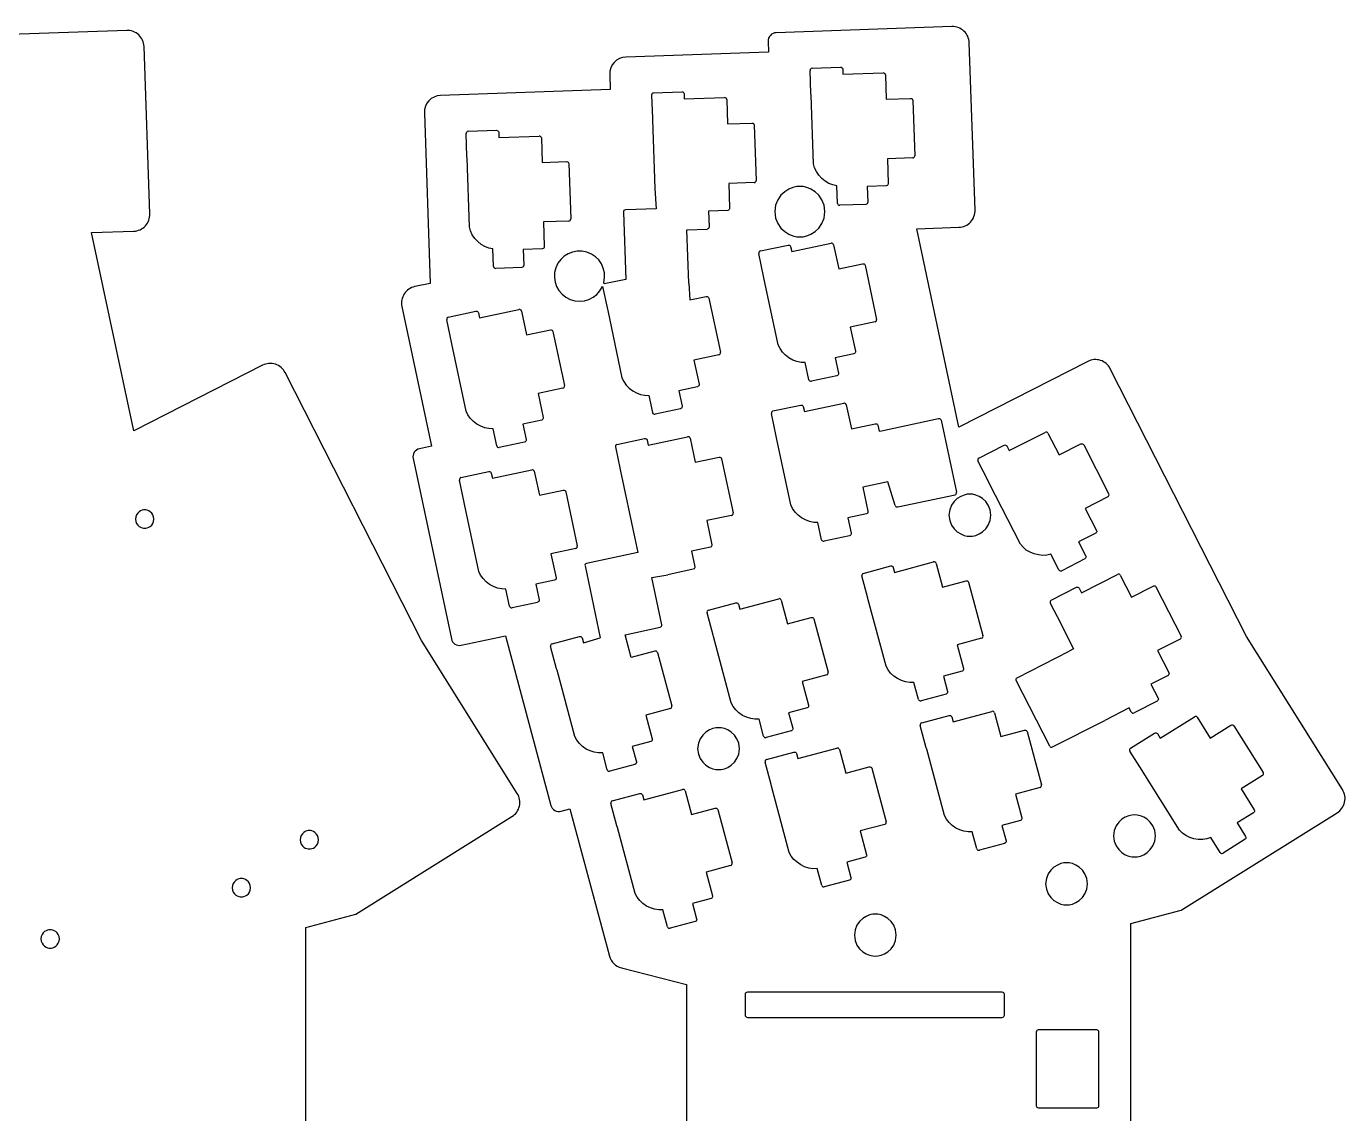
# Model space of a CAD drawing. Extents: x 4 to 881, y 8 to 715.
# Drawn here: x 434.7 to 881.4, y 346.5 to 714.7 of the extents above; entities that cross this region are included whole.
import ezdxf

# ---------------------------------------------------------------- set-up
doc = ezdxf.new("R2010")
doc.units = 0
doc.layers.add('Layer_1', color=7, linetype='CONTINUOUS')

msp = doc.modelspace()

# ---------------------------------------------------------------- linework, layer by layer
at = {"layer": 'Layer_1', "color": 7}
for points in [[(468.641001, 713.343472), (409.149717, 711.264685)], [(748.074702, 714.650244), (688.583418, 712.571457)], [(476.483332, 651.216543), (474.504707, 707.874165)], [(685.849411, 709.638591), (685.976658, 705.996468), (637.67539, 704.30974)], [(755.917033, 652.523315), (753.938408, 709.180937)], [(632.207435, 698.447409), (632.386471, 693.318458), (574.910795, 691.311387)], [(701.196973, 668.178241), (700.385766, 691.408162), (700.365923, 691.974751), (700.09289, 699.793611)], [(700.747123, 700.55392), (710.350719, 700.889287)], [(711.111019, 700.235107), (711.172361, 698.478704), (724.798701, 698.954528)], [(725.558995, 698.300348), (725.848855, 689.99991), (734.092645, 690.287769)], [(647.035126, 692.20192), (656.638722, 692.537287)], [(646.380947, 691.441611), (646.65398, 683.622751), (646.673822, 683.056162), (647.48503, 659.826241)], [(657.399022, 691.883107), (657.460363, 690.126704), (671.086701, 690.602528)], [(671.846995, 689.948348), (672.136855, 681.64791), (680.380648, 681.935769)], [(734.852948, 689.633589), (735.506858, 670.908005)], [(569.442815, 685.447724), (571.460069, 627.68071)], [(584.251128, 679.16992), (593.854722, 679.505287)], [(681.140951, 681.281589), (681.794861, 662.556005)], [(584.700978, 646.794241), (583.88977, 670.024162), (583.869984, 670.590751), (583.596946, 678.409611)], [(594.615022, 678.851107), (594.676363, 677.094704), (608.302704, 677.570528)], [(609.062998, 676.916348), (609.352858, 668.61591), (617.596651, 668.903769)], [(734.852679, 670.147696), (726.240609, 669.846969), (726.531457, 661.518184)], [(618.356954, 668.249589), (619.010864, 649.524005)], [(681.140682, 661.795696), (672.528609, 661.494969), (672.819457, 653.166184)], [(647.484979, 659.826241), (647.907364, 652.948342), (637.503945, 652.592055)], [(709.352008, 654.763337), (709.144257, 660.712465)], [(725.877278, 660.757876), (719.389894, 660.531387), (719.576867, 655.177167)], [(672.165278, 652.405876), (665.677894, 652.179387), (665.864867, 646.825167)], [(718.894358, 654.415838), (710.112308, 654.109157)], [(618.356684, 648.763696), (609.744611, 648.462969), (610.03546, 640.134198)], [(636.849765, 651.831746), (637.638126, 628.973243), (630.291759, 627.513469), (630.214203, 628.000546)], [(514.671111, 599.950276), (471.044018, 577.721083), (456.774307, 644.854805), (471.015281, 645.352087)], [(658.96524, 627.700706), (658.34922, 645.821334), (665.21069, 646.06483)], [(794.104812, 601.257047), (750.477719, 579.027855), (736.208008, 646.161576), (750.448981, 646.658858)], [(592.856011, 633.379351), (592.64826, 639.328479)], [(609.381281, 639.37389), (602.893896, 639.147345), (603.08087, 633.793124)], [(683.214769, 638.652813), (692.61423, 640.650728)], [(693.476578, 640.138507), (693.841978, 638.419436), (707.178674, 641.254252)], [(708.041021, 640.742031), (709.767836, 632.618022), (717.836397, 634.333039)], [(689.279769, 606.847124), (684.447049, 629.583279), (684.329185, 630.13782), (682.702563, 637.790457)], [(602.398361, 633.031852), (593.616311, 632.725172)], [(718.698745, 633.820819), (722.59439, 615.493276)], [(571.460069, 627.68071), (566.205443, 626.563806)], [(629.734765, 626.63648), (629.779723, 626.65037), (631.406344, 618.997725), (631.524209, 618.443184), (636.356928, 595.707029)], [(658.965243, 627.700711), (659.343838, 622.058519), (664.913563, 623.192882)], [(665.77591, 622.680661), (669.671555, 604.353118)], [(561.838751, 619.839567), (571.88727, 572.565124), (567.793376, 571.694939)], [(577.510837, 616.230765), (586.910297, 618.22868)], [(587.772645, 617.71646), (588.138045, 615.997389), (601.47474, 618.832205)], [(602.337087, 618.319984), (604.063902, 610.195975), (612.132463, 611.910992)], [(583.575836, 584.425077), (578.743117, 607.161231), (578.625244, 607.715773), (576.998622, 615.368409)], [(722.082172, 614.63092), (713.653157, 612.839282), (715.385866, 604.687521)], [(612.99481, 611.398772), (616.890455, 593.071228)], [(669.159337, 603.490762), (660.730326, 601.699124), (662.463031, 593.547364)], [(714.873648, 603.825194), (708.524161, 602.475562), (709.638046, 597.235153)], [(699.640379, 595.052107), (698.40273, 600.874781)], [(880.347773, 456.246496), (847.882037, 508.091162), (801.731392, 598.776987)], [(600.914072, 454.939724), (568.448337, 506.78439), (522.297692, 597.470216)], [(709.098103, 596.366901), (700.502726, 594.539915)], [(616.378238, 592.208872), (607.949223, 590.417235), (609.681932, 582.265474)], [(645.479889, 589.734686), (646.717538, 583.912012)], [(661.950814, 592.685036), (655.601329, 591.335405), (656.715214, 586.094995)], [(656.175271, 585.226743), (647.579894, 583.399757)], [(687.495084, 584.482734), (696.894545, 586.480649)], [(697.756893, 585.968428), (698.122293, 584.249357), (711.458989, 587.084173)], [(712.321336, 586.571953), (714.048151, 578.447943), (722.116712, 580.162961)], [(609.169714, 581.403146), (602.820227, 580.053515), (603.934112, 574.813106)], [(693.560083, 552.677049), (688.727364, 575.4132), (688.6095, 575.967742), (686.982878, 583.620378)], [(724.187568, 577.740274), (743.596478, 581.865761)], [(744.458825, 581.35354), (749.645158, 556.953763)], [(593.936444, 572.63006), (592.698796, 578.452734)], [(722.979062, 579.650751), (723.397768, 577.593213), (724.187571, 577.740274)], [(766.70585, 572.608715), (767.503729, 571.042803), (779.652303, 577.232787)], [(780.617812, 576.961228), (784.388458, 569.560963), (791.738212, 573.305839)], [(603.394169, 573.944854), (594.798792, 572.117868)], [(634.11673, 572.281795), (635.743352, 564.629162), (635.861217, 564.07462), (640.693936, 541.338466)], [(634.628945, 573.144151), (644.028406, 575.142066)], [(644.890754, 574.629846), (645.256154, 572.910775), (658.59285, 575.745591)], [(659.455197, 575.23337), (661.182009, 567.109363), (669.25057, 568.824381)], [(757.178235, 568.5177), (765.740316, 572.880274)], [(792.703749, 573.034252), (801.210152, 556.339467)], [(565.610034, 568.332921), (578.575861, 507.333441)], [(670.112918, 568.31216), (674.008563, 549.984617)], [(771.268493, 539.365467), (760.715892, 560.076126), (760.458506, 560.58126), (756.906659, 567.552163)], [(581.847845, 561.947304), (591.247304, 563.945219)], [(592.109651, 563.432998), (592.475051, 561.713927), (605.811747, 564.548743)], [(606.674095, 564.036523), (608.40091, 555.912513), (616.469471, 557.62753)], [(587.912844, 530.141615), (583.080125, 552.87777), (582.962251, 553.432311), (581.33563, 561.084948)], [(726.362487, 560.460844), (717.933472, 558.669206), (719.666181, 550.517445)], [(728.86087, 552.477971), (726.362484, 560.460838)], [(617.331818, 557.11531), (621.227463, 538.787767)], [(729.724031, 551.965921), (749.13294, 556.091408)], [(800.938593, 555.37393), (793.260502, 551.461751), (797.043988, 544.036226)], [(719.153963, 549.655118), (712.804476, 548.305486), (713.918361, 543.065077)], [(673.496345, 549.122261), (665.067331, 547.330623), (666.800039, 539.178863)], [(703.920694, 540.882031), (702.683045, 546.704705)], [(640.693942, 541.338463), (641.749028, 536.571748), (624.351351, 532.867836)], [(713.378418, 542.196825), (704.783041, 540.369839)], [(796.772429, 543.070689), (790.98859, 540.123678), (793.420829, 535.350135)], [(620.715246, 537.925411), (612.286231, 536.133773), (614.01894, 527.982012)], [(666.287821, 538.316535), (659.938337, 536.966904), (661.05222, 531.726494)], [(623.839133, 532.00548), (629.025466, 507.6057)], [(718.069368, 529.483949), (727.351381, 531.971039)], [(728.239357, 531.504655), (728.694224, 529.807071), (741.86428, 533.335978)], [(742.752252, 532.869593), (744.901877, 524.847093), (752.869624, 526.982034)], [(784.328845, 530.653921), (781.626351, 535.957855)], [(793.124014, 534.371729), (785.294382, 530.382334)], [(649.808943, 512.081323), (646.445631, 528.028787), (651.916902, 529.031256)], [(660.512279, 530.858242), (651.916902, 529.031256)], [(725.790634, 498.039256), (719.77462, 520.491319), (719.627899, 521.038916), (717.602995, 528.595968)], [(791.197191, 524.476434), (791.995059, 522.910519), (804.143639, 529.100507)], [(805.109148, 528.828948), (808.879793, 521.42868), (816.229548, 525.173559)], [(598.273452, 518.346598), (597.035803, 524.169272)], [(613.506722, 527.119685), (607.157235, 525.770053), (608.27112, 520.529644)], [(753.757597, 526.51565), (758.607092, 508.417089)], [(781.669579, 520.385417), (790.231654, 524.747993)], [(817.195085, 524.901971), (825.701488, 508.207184)], [(607.731177, 519.661392), (599.1358, 517.834406)], [(665.628423, 517.039855), (674.910437, 519.526945)], [(675.798412, 519.06056), (676.253279, 517.362976), (689.423338, 520.891883)], [(690.31131, 520.425499), (692.460935, 512.402998), (700.428682, 514.53794)], [(781.397991, 519.41988), (784.949859, 512.448976), (785.207245, 511.943842)], [(673.349689, 485.595162), (667.333675, 508.047225), (667.186954, 508.594822), (665.16205, 516.151874)], [(701.316655, 514.071556), (706.16615, 495.972998)], [(647.477504, 503.142664), (639.509757, 501.007723), (637.447184, 508.70446), (649.296723, 511.218969)], [(785.207237, 511.943839), (789.266361, 503.94045), (787.821528, 503.157889)], [(581.937905, 505.150087), (596.897609, 508.329876), (612.281616, 450.915973)], [(612.677245, 505.644579), (621.959258, 508.131669)], [(622.847234, 507.665285), (623.302101, 505.9677)], [(623.302104, 505.967698), (629.025466, 507.605698)], [(758.14071, 507.529108), (749.817014, 505.298781), (751.973975, 497.2489)], [(825.429929, 507.241647), (817.751837, 503.329467), (821.535324, 495.903946)], [(620.398511, 474.199886), (614.382497, 496.651952), (614.235776, 497.199549), (612.210872, 504.756598)], [(648.365477, 502.67628), (653.214971, 484.577722)], [(770.14169, 494.149555), (787.821514, 503.157886)], [(751.507594, 496.360947), (745.237443, 494.680853), (746.624061, 489.505924)], [(705.699768, 495.085017), (697.376072, 492.854689), (699.533033, 484.804806)], [(736.754346, 486.802664), (735.21366, 492.552573)], [(781.194861, 470.957987), (769.870131, 493.184018)], [(821.263765, 494.938409), (815.479926, 491.991398), (817.912165, 487.217854)], [(746.130297, 488.610601), (737.642319, 486.33628)], [(652.74859, 483.689741), (644.424894, 481.459414), (646.581855, 473.40953)], [(699.066652, 483.916853), (692.796501, 482.236758), (694.183119, 477.061829)], [(748.025181, 480.906232), (748.480048, 479.208648), (761.650106, 482.737555)], [(808.820181, 482.52164), (808.120176, 483.893722), (799.840225, 479.694739)], [(817.615349, 486.239448), (809.785718, 482.250053)], [(684.313404, 474.358569), (682.772717, 480.108478)], [(737.855192, 478.885527), (747.137205, 481.372617)], [(762.538079, 482.271171), (764.687704, 474.24867), (772.655451, 476.383612)], [(782.160398, 470.686399), (799.840225, 479.694733)], [(817.694152, 475.208113), (818.625475, 473.717684), (830.188307, 480.942969)], [(831.173856, 480.756563), (835.575097, 473.713092), (842.570493, 478.084314)], [(693.689355, 476.166506), (685.201377, 473.892185)], [(745.576458, 447.440831), (739.560444, 469.892897), (739.413723, 470.440494), (737.388819, 477.997546)], [(773.543424, 475.917228), (778.392927, 457.818667)], [(808.559365, 470.302277), (816.708631, 475.394519)], [(843.556014, 477.897936), (853.485111, 462.008047)], [(646.115474, 472.521577), (639.845323, 470.841483), (641.23194, 465.666554)], [(695.470853, 468.462138), (695.92572, 466.764554), (709.095779, 470.293461)], [(709.983751, 469.827077), (712.133376, 461.804576), (720.101123, 463.939517)], [(825.13677, 442.489045), (812.819271, 462.201171), (812.518855, 462.681927), (808.372959, 469.316755)], [(631.362226, 462.963294), (629.821539, 468.713203)], [(640.738176, 464.771231), (632.250198, 462.49691)], [(693.02213, 434.996736), (687.006116, 457.448803), (686.859395, 457.996399), (684.834491, 465.553451)], [(685.300864, 466.441432), (694.582877, 468.928522)], [(720.989096, 463.473133), (725.838591, 445.374573)], [(853.298734, 461.022497), (845.990819, 456.456025), (850.407083, 449.388516)], [(643.256683, 454.487335), (643.71155, 452.789751), (656.881608, 456.318658)], [(657.769581, 455.852273), (659.919206, 447.829773), (667.88695, 449.964714)], [(777.926543, 456.930686), (769.602841, 454.700358), (771.759802, 446.650475)], [(640.80796, 421.021936), (634.791946, 443.473999), (634.645225, 444.021596), (632.620321, 451.578648)], [(633.086694, 452.466629), (642.368707, 454.953719)], [(599.111237, 274.08848), (546.280835, 307.101393), (529.272961, 311.658639), (529.272961, 360.605835), (529.272961, 409.553031), (546.280835, 414.110276), (599.112485, 447.123161)], [(615.753442, 448.911567), (618.752877, 449.7153), (632.105569, 399.882373)], [(668.774923, 449.49833), (673.624417, 431.399769)], [(878.544938, 275.395252), (825.714536, 308.408165), (808.706662, 312.96541), (808.706662, 361.912606), (808.706662, 410.859802), (825.714536, 415.417048), (878.546186, 448.429932)], [(850.220705, 448.402995), (844.715752, 444.963095), (847.554778, 440.419697)], [(725.372209, 444.486591), (717.048513, 442.256264), (719.205474, 434.20638)], [(771.293421, 445.762522), (765.02327, 444.082428), (766.409888, 438.907499)], [(756.540173, 436.204239), (754.999486, 441.954147)], [(765.916123, 438.012176), (757.428146, 435.737854)], [(838.906685, 434.948916), (835.752206, 439.997136)], [(847.344334, 439.419152), (839.892234, 434.762538)], [(673.158036, 430.511788), (664.83434, 428.281464), (666.991301, 420.23158)], [(703.985845, 423.760147), (702.445158, 429.510053)], [(718.739093, 433.318428), (712.468942, 431.638333), (713.85556, 426.463407)], [(713.361796, 425.568084), (704.873818, 423.293763)], [(651.771675, 409.785344), (650.230988, 415.535253)], [(666.52492, 419.343627), (660.254771, 417.663533), (661.641386, 412.488604)], [(661.147622, 411.593281), (652.659647, 409.31896)], [(636.182734, 395.855787), (658.161258, 390.259063), (658.161258, 361.912606), (658.161258, 333.56615), (636.182691, 327.969485)], [(678.031279, 386.924352), (678.031279, 379.922778)], [(765.111591, 387.633014), (678.82498, 387.633014)], [(765.905292, 379.922778), (765.905292, 386.839313)], [(678.82498, 379.129077), (765.111591, 379.129077)], [(776.616851, 374.137833), (776.616851, 349.192952)], [(797.139686, 374.874841), (777.297166, 374.874841)], [(797.876694, 349.249645), (797.876694, 374.194526)], [(777.353859, 348.512637), (797.196379, 348.512637)]]:
    msp.add_lwpolyline(points, dxfattribs=at)
for points in [[(472.705767, 711.823428), (471.60607, 712.849157), (470.143899, 713.395946), (468.641001, 713.343472)], [(474.504707, 707.874165), (474.452576, 709.377075), (473.805463, 710.797698), (472.705767, 711.823428)], [(686.608836, 711.671406), (686.09608, 711.121355), (685.822897, 710.390103), (685.849411, 709.638591)], [(688.583418, 712.571457), (687.831895, 712.545227), (687.121591, 712.221457), (686.608836, 711.671406)], [(752.139468, 713.130199), (751.039771, 714.155929), (749.577599, 714.702717), (748.074702, 714.650244)], [(753.938408, 709.180937), (753.886276, 710.683846), (753.239164, 712.104469), (752.139468, 713.130199)], [(637.67539, 704.30974), (634.546796, 704.200446), (632.098933, 701.576031), (632.207435, 698.447409)], [(700.747092, 700.55477), (700.323938, 700.477857), (700.105879, 700.224411), (700.092916, 699.794433)], [(710.350719, 700.889287), (710.780606, 700.876058), (711.034039, 700.657998), (711.111019, 700.235107)], [(725.559846, 698.300376), (725.482857, 698.723532), (725.229418, 698.941592), (724.799529, 698.954556)], [(656.638722, 692.537287), (657.068609, 692.524058), (657.322042, 692.305998), (657.399022, 691.883107)], [(574.910795, 691.311387), (571.781653, 691.202113), (569.33356, 688.576868), (569.442815, 685.447724)], [(647.035095, 692.20277), (646.611941, 692.125857), (646.393882, 691.872411), (646.380918, 691.442433)], [(671.847846, 689.948376), (671.770857, 690.371532), (671.517418, 690.589592), (671.087529, 690.602556)], [(734.092645, 690.287769), (734.522534, 690.27454), (734.775969, 690.05648), (734.852948, 689.633589)], [(584.251097, 679.17077), (583.827943, 679.093857), (583.609884, 678.840411), (583.59692, 678.410433)], [(593.854722, 679.505287), (594.284609, 679.492058), (594.538042, 679.273998), (594.615022, 678.851107)], [(680.380648, 681.935769), (680.810537, 681.92254), (681.063971, 681.70448), (681.140951, 681.281589)], [(609.063849, 676.916376), (608.98686, 677.339532), (608.73342, 677.557592), (608.303531, 677.570556)], [(734.85271, 670.146874), (735.275853, 670.223787), (735.493911, 670.477224), (735.506887, 670.907183)], [(617.596651, 668.903769), (618.02654, 668.89054), (618.279974, 668.67248), (618.356954, 668.249589)], [(709.144257, 660.712465), (705.460774, 661.09055), (701.804242, 664.525545), (701.196973, 668.178241)], [(681.140713, 661.794874), (681.563855, 661.871787), (681.781914, 662.125224), (681.794889, 662.555183)], [(726.531457, 661.518184), (726.518418, 661.088301), (726.300358, 660.834865), (725.877278, 660.757876)], [(696.604351, 660.471123), (694.116873, 660.812924), (688.216399, 658.26146), (688.100414, 651.967186)], [(705.108288, 651.967186), (704.992294, 658.26146), (699.091829, 660.812924), (696.604351, 660.471123)], [(637.503945, 652.592055), (637.080802, 652.515142), (636.862742, 652.261706), (636.849765, 651.831746)], [(672.819457, 653.166184), (672.806418, 652.736301), (672.588358, 652.482865), (672.165278, 652.405876)], [(709.351174, 654.763309), (709.428145, 654.340172), (709.681579, 654.122112), (710.111477, 654.109129)], [(719.576867, 655.177167), (719.563827, 654.747302), (719.345768, 654.493876), (718.922687, 654.416887)], [(754.397706, 648.458495), (755.423188, 649.55832), (755.969714, 651.0205), (755.917033, 652.523315)], [(474.964005, 647.151723), (475.989487, 648.251548), (476.536013, 649.713728), (476.483332, 651.216543)], [(618.356716, 648.762874), (618.779858, 648.839787), (618.997917, 649.093224), (619.010892, 649.523183)], [(688.100414, 651.967186), (688.216408, 645.67294), (694.116873, 643.121476), (696.604351, 643.463257)], [(696.604351, 643.463257), (699.091829, 643.121476), (704.992303, 645.67294), (705.108288, 651.967186)], [(750.448981, 646.658858), (751.951804, 646.711313), (753.372223, 647.358671), (754.397706, 648.458495)], [(471.015281, 645.352087), (472.518103, 645.404541), (473.938522, 646.051899), (474.964005, 647.151723)], [(592.64826, 639.328479), (588.964777, 639.706561), (585.308246, 643.141553), (584.700978, 646.794241)], [(665.864867, 646.825167), (665.851827, 646.395302), (665.633768, 646.141876), (665.210687, 646.064887)], [(610.03546, 640.134198), (610.022421, 639.704306), (609.804361, 639.450869), (609.381281, 639.37389)], [(624.456672, 638.263653), (620.098173, 639.590115), (615.468597, 637.246093), (613.957907, 632.947973)], [(692.61423, 640.650728), (693.039843, 640.712598), (693.327292, 640.541858), (693.476578, 640.138507)], [(708.041857, 640.742202), (707.892566, 641.145555), (707.60511, 641.316295), (707.17949, 641.254422)], [(630.214203, 628.000546), (631.354034, 632.411532), (628.815172, 636.937191), (624.456672, 638.263653)], [(683.214593, 638.653635), (682.811248, 638.504343), (682.640511, 638.216891), (682.702381, 637.791279)], [(717.836397, 634.333039), (718.26201, 634.39491), (718.549459, 634.22417), (718.698745, 633.820819)], [(592.855177, 633.379323), (592.932147, 632.956182), (593.185582, 632.738122), (593.61548, 632.725143)], [(603.08087, 633.793124), (603.06783, 633.363247), (602.84977, 633.10982), (602.42669, 633.032844)], [(613.957907, 632.947973), (612.447216, 628.649854), (614.592154, 623.924745), (618.822111, 622.232561)], [(566.205443, 626.563806), (564.734684, 626.251193), (563.448353, 625.367119), (562.629436, 624.106074)], [(618.822111, 622.232561), (623.052067, 620.540378), (627.864153, 622.482347), (629.734765, 626.63648)], [(562.629436, 624.106074), (561.810519, 622.84503), (561.5261, 621.310318), (561.838751, 619.839567)], [(664.913563, 623.192882), (665.339175, 623.254753), (665.626624, 623.084013), (665.77591, 622.680661)], [(586.910297, 618.22868), (587.33591, 618.290551), (587.623359, 618.119811), (587.772645, 617.71646)], [(602.337923, 618.320154), (602.188632, 618.723507), (601.901176, 618.894248), (601.475556, 618.832375)], [(577.510661, 616.231587), (577.107316, 616.082296), (576.936579, 615.794844), (576.998449, 615.369231)], [(722.082345, 614.630098), (722.485692, 614.779389), (722.656431, 615.066841), (722.594563, 615.492454)], [(612.132463, 611.910992), (612.558076, 611.972863), (612.845525, 611.802123), (612.99481, 611.398772)], [(669.15951, 603.48994), (669.56286, 603.639231), (669.733599, 603.926683), (669.671728, 604.352296)], [(698.40273, 600.874781), (694.709549, 600.607502), (690.512088, 603.355363), (689.279769, 606.847124)], [(715.385866, 604.687521), (715.447718, 604.261918), (715.276979, 603.974476), (714.873648, 603.825194)], [(518.998229, 600.290348), (517.567853, 600.755486), (516.011264, 600.633153), (514.671111, 599.950276)], [(522.297692, 597.470216), (521.615517, 598.810726), (520.428605, 599.825209), (518.998229, 600.290348)], [(798.43193, 601.597119), (797.001554, 602.062258), (795.444965, 601.939924), (794.104812, 601.257047)], [(801.731392, 598.776987), (801.049218, 600.117498), (799.862306, 601.13198), (798.43193, 601.597119)], [(636.356928, 595.707029), (637.589248, 592.215267), (641.786709, 589.467402), (645.479889, 589.734686)], [(699.639559, 595.051937), (699.788851, 594.64859), (700.076302, 594.477849), (700.501912, 594.539717)], [(709.638046, 597.235153), (709.699917, 596.809536), (709.529178, 596.522084), (709.125829, 596.372797)], [(616.378411, 592.20805), (616.78176, 592.357342), (616.952499, 592.644794), (616.890628, 593.070406)], [(662.463031, 593.547364), (662.524883, 593.121763), (662.354144, 592.83432), (661.950814, 592.685036)], [(656.715214, 586.094995), (656.777085, 585.669379), (656.606346, 585.381927), (656.202997, 585.232639)], [(696.894545, 586.480649), (697.320158, 586.54252), (697.607607, 586.37178), (697.756893, 585.968428)], [(712.322172, 586.572123), (712.172881, 586.975478), (711.885425, 587.146218), (711.459805, 587.084343)], [(592.698796, 578.452734), (589.005616, 578.185455), (584.808157, 580.933315), (583.575836, 584.425077)], [(609.681932, 582.265474), (609.743784, 581.839873), (609.573044, 581.55243), (609.169714, 581.403146)], [(646.716728, 583.91178), (646.866019, 583.508432), (647.15347, 583.337692), (647.579081, 583.399559)], [(687.494908, 584.483556), (687.091563, 584.334265), (686.920826, 584.046813), (686.982696, 583.6212)], [(743.596478, 581.865761), (744.02209, 581.927631), (744.30954, 581.756891), (744.458825, 581.35354)], [(722.116712, 580.162961), (722.542325, 580.224831), (722.829774, 580.054091), (722.97906, 579.65074)], [(780.618577, 576.961597), (780.369979, 577.312554), (780.048133, 577.403074), (779.65304, 577.233156)], [(593.935625, 572.62989), (594.084917, 572.226542), (594.372368, 572.055802), (594.797978, 572.117669)], [(603.934112, 574.813106), (603.995983, 574.387489), (603.825244, 574.100037), (603.421894, 573.95075)], [(634.628769, 573.144973), (634.225424, 572.995682), (634.054687, 572.70823), (634.116557, 572.282617)], [(644.028406, 575.142066), (644.454019, 575.203937), (644.741468, 575.033197), (644.890754, 574.629846)], [(659.456033, 575.23354), (659.306742, 575.636895), (659.019286, 575.807635), (658.593666, 575.745761)], [(765.740316, 572.880274), (766.135409, 573.050183), (766.457254, 572.959663), (766.70585, 572.608715)], [(791.738212, 573.305839), (792.133314, 573.475748), (792.45516, 573.385219), (792.703749, 573.034252)], [(567.793376, 571.694939), (566.262076, 571.369444), (565.284567, 569.864227), (565.610034, 568.332921)], [(669.25057, 568.824381), (669.676183, 568.886252), (669.963632, 568.715511), (670.112918, 568.31216)], [(757.177846, 568.518437), (756.826889, 568.269841), (756.736369, 567.947995), (756.906287, 567.5529)], [(591.247304, 563.945219), (591.672917, 564.007089), (591.960366, 563.836349), (592.109651, 563.432998)], [(606.674931, 564.036693), (606.52564, 564.440046), (606.238184, 564.610786), (605.812564, 564.548913)], [(581.847669, 561.948126), (581.444324, 561.798834), (581.273587, 561.511382), (581.335457, 561.08577)], [(616.469471, 557.62753), (616.895083, 557.689401), (617.182533, 557.518661), (617.331818, 557.11531)], [(754.179188, 556.255429), (752.106288, 556.540245), (747.189227, 554.414037), (747.092574, 549.168814)], [(749.132938, 556.091408), (749.536285, 556.240699), (749.707024, 556.528151), (749.645155, 556.953763)], [(761.265802, 549.168814), (761.169141, 554.414037), (756.252088, 556.540245), (754.179188, 556.255429)], [(800.938962, 555.373193), (801.28993, 555.62178), (801.38046, 555.943626), (801.210549, 556.33873)], [(474.745487, 550.980153), (473.833412, 551.105473), (471.669905, 550.16994), (471.627377, 547.862043)], [(477.863597, 547.862043), (477.821078, 550.16994), (475.657563, 551.105473), (474.745487, 550.980153)], [(673.496518, 549.121439), (673.899867, 549.27073), (674.070607, 549.558182), (674.008736, 549.983795)], [(702.683045, 546.704705), (698.989864, 546.437426), (694.792403, 549.185284), (693.560083, 552.677049)], [(719.666181, 550.517445), (719.728033, 550.091842), (719.557294, 549.8044), (719.153963, 549.655118)], [(728.860867, 552.477971), (729.010158, 552.074624), (729.297609, 551.903884), (729.723217, 551.965751)], [(471.627377, 547.862043), (471.669897, 545.554142), (473.833412, 544.61861), (474.745487, 544.743933)], [(474.745487, 544.743933), (475.657563, 544.618613), (477.821069, 545.554142), (477.863597, 547.862043)], [(747.092574, 549.168814), (747.189235, 543.923589), (752.106288, 541.797381), (754.179188, 542.0822)], [(754.179188, 542.0822), (756.252088, 541.797381), (761.169149, 543.923589), (761.265802, 549.168814)], [(703.919874, 540.881861), (704.069166, 540.478514), (704.356617, 540.307774), (704.782227, 540.369641)], [(713.918361, 543.065077), (713.980232, 542.63946), (713.809493, 542.352009), (713.406144, 542.202721)], [(797.043988, 544.036226), (797.213916, 543.641132), (797.123396, 543.319286), (796.772429, 543.070689)], [(620.715419, 537.924589), (621.118768, 538.07388), (621.289507, 538.361332), (621.227636, 538.786945)], [(666.800039, 539.178863), (666.861891, 538.75326), (666.691152, 538.465817), (666.287821, 538.316535)], [(781.626351, 535.957855), (778.128197, 534.743804), (773.362565, 536.311641), (771.268493, 539.365467)], [(624.351351, 532.867836), (623.948003, 532.718545), (623.777264, 532.431093), (623.839133, 532.00548)], [(661.05222, 531.726494), (661.11409, 531.300878), (660.943352, 531.013426), (660.540005, 530.864138)], [(727.351381, 531.971039), (727.773171, 532.055096), (728.069163, 531.899634), (728.239357, 531.504655)], [(742.753071, 532.86982), (742.582879, 533.264805), (742.286884, 533.420267), (741.865085, 533.336204)], [(793.420829, 535.350135), (793.590738, 534.95504), (793.500218, 534.633195), (793.14927, 534.384598)], [(597.035803, 524.169272), (593.342623, 523.901993), (589.145164, 526.649854), (587.912844, 530.141615)], [(614.01894, 527.982012), (614.080791, 527.556411), (613.910052, 527.268969), (613.506722, 527.119685)], [(718.069147, 529.484771), (717.674151, 529.314579), (717.518691, 529.018576), (717.602769, 528.596762)], [(784.328108, 530.653524), (784.576705, 530.302567), (784.89855, 530.212047), (785.293645, 530.381965)], [(805.109913, 528.829316), (804.861317, 529.180274), (804.539471, 529.270793), (804.144376, 529.100875)], [(752.869624, 526.982034), (753.291416, 527.066091), (753.587408, 526.91063), (753.7576, 526.51565)], [(790.231654, 524.747993), (790.626747, 524.917921), (790.948593, 524.827401), (791.197191, 524.476434)], [(816.229548, 525.173559), (816.62465, 525.343467), (816.946496, 525.252938), (817.195085, 524.901971)], [(598.272633, 518.346428), (598.421924, 517.943081), (598.709375, 517.77234), (599.134986, 517.834208)], [(608.27112, 520.529644), (608.332991, 520.104027), (608.162252, 519.816575), (607.758902, 519.667288)], [(674.910437, 519.526945), (675.332228, 519.611001), (675.62822, 519.45554), (675.798412, 519.06056)], [(690.312129, 520.425726), (690.141937, 520.820711), (689.845942, 520.976172), (689.424143, 520.89211)], [(781.669182, 520.386154), (781.318225, 520.137557), (781.227705, 519.815712), (781.397623, 519.420617)], [(665.628202, 517.040677), (665.233208, 516.870485), (665.077748, 516.574482), (665.161824, 516.152667)], [(700.428682, 514.53794), (700.850474, 514.621997), (701.146466, 514.466535), (701.316658, 514.071556)], [(649.296723, 511.218967), (649.70007, 511.368258), (649.870809, 511.65571), (649.80894, 512.081323)], [(578.575861, 507.333441), (578.90135, 505.802123), (580.406586, 504.824603), (581.937905, 505.150087)], [(612.677024, 505.645401), (612.282029, 505.475209), (612.12657, 505.179206), (612.210645, 504.757392)], [(621.959258, 508.131669), (622.38105, 508.215726), (622.677042, 508.060264), (622.847234, 507.665285)], [(758.140926, 507.528315), (758.535907, 507.698507), (758.691368, 507.9945), (758.607307, 508.416296)], [(825.430297, 507.24091), (825.781268, 507.489499), (825.871797, 507.811345), (825.701885, 508.206447)], [(648.365479, 502.67628), (648.195287, 503.071258), (647.899295, 503.226719), (647.477504, 503.142664)], [(705.699984, 495.084223), (706.094965, 495.254415), (706.250426, 495.550409), (706.166365, 495.972204)], [(735.21366, 492.552573), (731.539534, 492.092362), (727.204014, 494.616776), (725.790634, 498.039256)], [(751.973975, 497.2489), (752.058013, 496.827118), (751.902553, 496.531134), (751.507594, 496.360947)], [(821.535324, 495.903946), (821.705252, 495.508851), (821.614732, 495.187005), (821.263765, 494.938409)], [(769.870131, 493.184018), (769.700222, 493.579115), (769.790742, 493.900961), (770.14169, 494.149555)], [(746.624061, 489.505924), (746.708117, 489.084129), (746.552657, 488.788135), (746.157679, 488.617943)], [(817.912165, 487.217854), (818.082093, 486.82276), (817.991573, 486.500914), (817.640606, 486.252317)], [(652.748805, 483.688947), (653.143787, 483.85914), (653.299247, 484.155133), (653.215187, 484.576929)], [(682.772717, 480.108478), (679.098591, 479.648271), (674.763072, 482.172681), (673.349689, 485.595162)], [(699.533033, 484.804806), (699.617071, 484.383026), (699.461611, 484.087041), (699.066652, 483.916853)], [(736.753541, 486.802437), (736.923733, 486.407458), (737.219724, 486.251996), (737.641514, 486.336053)], [(762.538898, 482.271398), (762.368706, 482.666383), (762.072711, 482.821844), (761.650911, 482.737782)], [(808.819444, 482.521243), (809.068042, 482.170284), (809.389888, 482.079764), (809.784981, 482.249684)], [(737.854971, 478.886349), (737.459976, 478.716157), (737.304517, 478.420154), (737.388592, 477.99834)], [(747.137205, 481.372617), (747.558997, 481.456673), (747.854989, 481.301212), (748.025181, 480.906232)], [(831.174565, 480.757017), (830.896322, 481.084983), (830.567805, 481.147109), (830.189015, 480.943395)], [(842.570493, 478.084314), (842.949271, 478.288012), (843.277778, 478.225886), (843.556014, 477.897936)], [(629.821539, 468.713203), (626.14741, 468.252995), (621.811894, 470.777409), (620.398511, 474.199886)], [(669.075225, 477.197901), (667.002325, 477.48272), (662.085264, 475.356512), (661.988611, 470.111287)], [(676.161839, 470.111287), (676.065178, 475.356512), (671.148122, 477.48272), (669.075225, 477.197901)], [(684.312599, 474.358343), (684.482791, 473.963363), (684.778782, 473.807902), (685.200572, 473.891958)], [(694.183119, 477.061829), (694.267175, 476.640034), (694.111715, 476.34404), (693.716737, 476.173848)], [(772.655451, 476.383612), (773.077243, 476.467669), (773.373234, 476.312207), (773.543426, 475.917228)], [(816.708631, 475.394519), (817.08741, 475.598217), (817.415917, 475.536091), (817.694152, 475.208141)], [(646.581855, 473.40953), (646.665893, 472.98775), (646.510432, 472.691766), (646.115474, 472.521577)], [(661.988611, 470.111287), (662.085272, 464.866064), (667.002325, 462.739856), (669.075225, 463.024672)], [(669.075225, 463.024672), (671.148122, 462.739856), (676.065183, 464.866064), (676.161839, 470.111287)], [(709.98457, 469.827303), (709.814378, 470.222289), (709.518383, 470.37775), (709.096584, 470.293688)], [(781.194124, 470.95759), (781.44272, 470.606632), (781.764566, 470.516113), (782.159661, 470.686031)], [(808.558911, 470.302985), (808.230962, 470.02475), (808.168836, 469.696243), (808.372534, 469.317464)], [(641.23194, 465.666554), (641.315997, 465.24476), (641.160537, 464.948767), (640.765559, 464.778573)], [(685.300643, 466.442254), (684.905649, 466.272062), (684.750189, 465.976059), (684.834265, 465.554245)], [(694.582877, 468.928522), (695.004669, 469.012579), (695.300661, 468.857117), (695.470853, 468.462138)], [(631.361421, 462.963067), (631.531613, 462.568089), (631.827604, 462.412628), (632.249393, 462.496683)], [(720.101123, 463.939517), (720.522913, 464.023574), (720.818905, 463.868113), (720.989099, 463.473133)], [(853.299159, 461.021788), (853.627146, 461.300024), (853.689319, 461.62854), (853.485678, 462.007338)], [(657.7704, 455.8525), (657.600208, 456.247485), (657.304212, 456.402947), (656.882413, 456.318884)], [(777.926741, 456.929892), (778.321724, 457.100084), (778.477186, 457.396078), (778.393125, 457.817873)], [(881.066958, 451.964836), (881.404872, 453.430945), (881.146149, 454.971248), (880.347773, 456.246496)], [(601.633258, 450.658064), (601.971171, 452.124174), (601.712448, 453.664477), (600.914072, 454.939724)], [(633.086473, 452.467451), (632.691478, 452.297259), (632.536019, 452.001256), (632.620094, 451.579442)], [(642.368707, 454.953719), (642.790497, 455.037776), (643.086489, 454.882314), (643.256683, 454.487335)], [(878.546186, 448.429932), (879.822211, 449.227065), (880.729045, 450.498727), (881.066958, 451.964836)], [(599.112485, 447.123161), (600.38851, 447.920294), (601.295344, 449.191955), (601.633258, 450.658064)], [(612.281616, 450.915973), (612.476192, 450.189769), (612.95129, 449.570608), (613.602389, 449.194707)], [(613.602389, 449.194707), (614.253487, 448.818805), (615.027248, 448.716956), (615.753442, 448.911567)], [(667.88695, 449.964714), (668.308741, 450.048771), (668.604733, 449.89331), (668.774925, 449.49833)], [(754.999486, 441.954147), (751.32536, 441.49394), (746.989841, 444.018353), (745.576458, 447.440831)], [(809.922926, 447.654268), (807.850026, 447.939088), (802.932965, 445.812877), (802.836312, 440.567654)], [(817.00954, 440.567654), (816.912879, 445.812877), (811.995823, 447.939088), (809.922926, 447.654268)], [(850.407083, 449.388516), (850.6108, 449.009726), (850.548721, 448.681209), (850.220847, 448.402966)], [(530.489225, 442.378993), (529.57715, 442.504312), (527.41364, 441.56878), (527.371115, 439.260883)], [(533.607335, 439.260883), (533.564816, 441.56878), (531.401301, 442.504312), (530.489225, 442.378993)], [(725.372425, 444.485798), (725.767406, 444.65599), (725.922866, 444.951984), (725.838806, 445.373779)], [(771.759802, 446.650475), (771.84384, 446.228695), (771.68838, 445.932711), (771.293421, 445.762522)], [(835.752206, 439.997136), (832.373172, 438.482826), (827.489032, 439.62935), (825.13677, 442.489045)], [(527.371115, 439.260883), (527.413635, 436.952985), (529.57715, 436.017453), (530.489225, 436.142772)], [(530.489225, 436.142772), (531.401301, 436.017453), (533.564807, 436.952985), (533.607335, 439.260883)], [(766.409888, 438.907499), (766.493944, 438.485705), (766.338484, 438.189711), (765.943506, 438.019517)], [(802.836312, 440.567654), (802.932973, 435.322431), (807.850026, 433.19622), (809.922926, 433.48104)], [(809.922926, 433.48104), (811.995823, 433.19622), (816.912884, 435.322431), (817.00954, 440.567654)], [(847.554778, 440.419697), (847.758494, 440.040918), (847.696415, 439.712411), (847.368541, 439.434176)], [(702.445158, 429.510053), (698.77103, 429.049845), (694.435513, 431.574259), (693.02213, 434.996736)], [(719.205474, 434.20638), (719.289512, 433.7846), (719.134052, 433.488616), (718.739093, 433.318428)], [(756.539368, 436.204012), (756.70956, 435.809034), (757.005551, 435.653573), (757.42734, 435.737628)], [(838.905976, 434.948462), (839.184219, 434.620494), (839.512736, 434.558368), (839.891526, 434.762084)], [(673.158251, 430.510995), (673.553235, 430.681187), (673.708695, 430.97718), (673.624633, 431.398976)], [(786.91578, 431.422305), (784.842883, 431.707124), (779.925821, 429.580913), (779.829165, 424.335691)], [(794.002394, 424.335691), (793.905732, 429.580913), (788.988679, 431.707124), (786.91578, 431.422305)], [(507.482079, 426.147029), (506.570003, 426.272349), (504.406497, 425.336817), (504.363969, 423.028919)], [(510.600189, 423.028919), (510.557669, 425.336817), (508.394154, 426.272349), (507.482079, 426.147029)], [(713.85556, 426.463407), (713.939616, 426.041612), (713.784156, 425.745618), (713.389178, 425.575426)], [(504.363969, 423.028919), (504.406488, 420.721021), (506.570003, 419.785489), (507.482079, 419.910809)], [(507.482079, 419.910809), (508.394154, 419.785489), (510.557664, 420.721021), (510.600189, 423.028919)], [(650.230988, 415.535253), (646.556859, 415.075042), (642.221342, 417.599456), (640.80796, 421.021936)], [(666.991301, 420.23158), (667.075339, 419.8098), (666.919878, 419.513816), (666.52492, 419.343627)], [(703.98504, 423.75992), (704.155232, 423.364941), (704.451223, 423.209479), (704.873013, 423.293536)], [(779.829165, 424.335691), (779.925827, 419.090468), (784.842883, 416.964257), (786.91578, 417.249077)], [(786.91578, 417.249077), (788.988679, 416.964257), (793.905741, 419.090468), (794.002394, 424.335691)], [(661.641386, 412.488604), (661.725443, 412.066809), (661.569983, 411.770815), (661.175005, 411.600623)], [(722.15411, 414.069466), (720.08121, 414.354285), (715.164148, 412.228077), (715.067495, 406.982852)], [(729.240724, 406.982852), (729.144062, 412.228077), (724.227009, 414.354285), (722.15411, 414.069466)], [(442.720409, 408.79419), (441.808333, 408.91951), (439.644827, 407.98398), (439.602299, 405.67608)], [(445.838519, 405.67608), (445.795999, 407.98398), (443.632484, 408.919513), (442.720409, 408.79419)], [(651.77087, 409.785117), (651.941062, 409.390138), (652.237053, 409.234676), (652.658842, 409.318733)], [(715.067495, 406.982852), (715.164157, 401.737629), (720.08121, 399.611421), (722.15411, 399.896237)], [(722.15411, 399.896237), (724.227009, 399.611421), (729.144071, 401.737629), (729.240724, 406.982852)], [(439.602299, 405.67608), (439.644818, 403.368182), (441.808333, 402.43265), (442.720409, 402.55797)], [(442.720409, 402.55797), (443.632484, 402.43265), (445.795991, 403.368182), (445.838519, 405.67608)], [(632.105569, 399.882373), (632.636355, 397.901567), (634.195456, 396.361807), (636.182734, 395.855787)], [(678.82498, 387.633014), (678.346326, 387.582534), (678.081759, 387.317967), (678.031279, 386.839313)], [(765.905292, 386.839313), (765.854817, 387.317967), (765.59025, 387.582534), (765.111591, 387.633014)], [(678.031279, 379.922778), (678.081755, 379.444123), (678.346322, 379.179556), (678.82498, 379.129077)], [(765.111591, 379.129077), (765.590246, 379.179556), (765.854813, 379.444123), (765.905292, 379.922778)], [(777.297166, 374.874841), (776.871599, 374.812675), (776.644827, 374.567006), (776.616851, 374.137833)], [(797.876694, 374.194526), (797.814521, 374.620093), (797.568851, 374.846865), (797.139686, 374.874841)], [(776.616029, 349.192952), (776.678203, 348.767384), (776.923872, 348.540612), (777.353037, 348.512637)], [(797.196379, 348.512637), (797.621946, 348.574801), (797.848718, 348.82047), (797.876694, 349.249645)]]:
    msp.add_open_spline(points, degree=3, dxfattribs=at)

doc.saveas('drawing.dxf')
